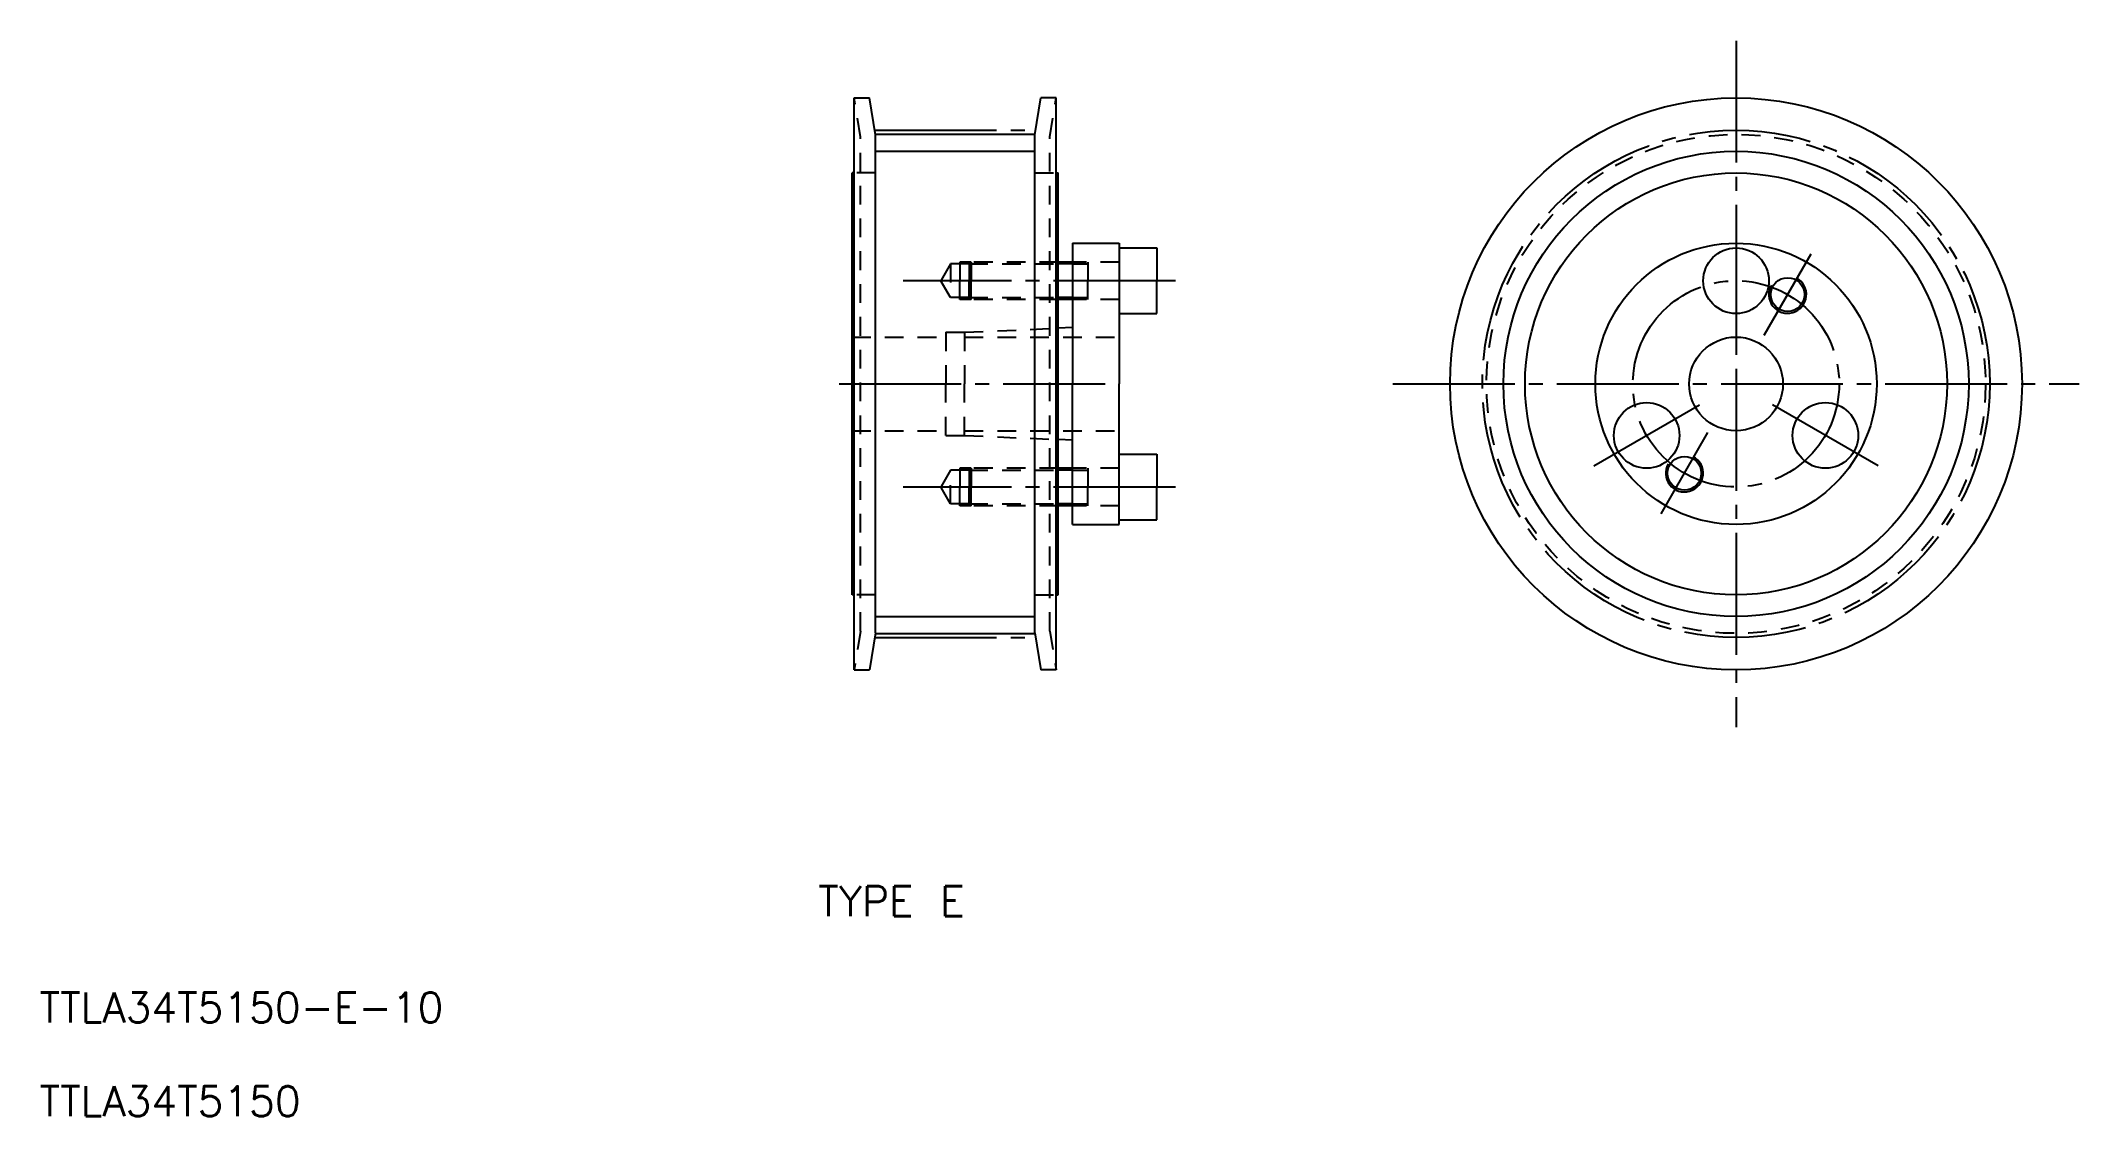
# Model space of a CAD drawing. Extents: x 290 to 508, y 162 to 277.
import ezdxf
from ezdxf.enums import TextEntityAlignment as Align

# ---------------------------------------------------------------- set-up
doc = ezdxf.new("R2010")
doc.units = 0
doc.linetypes.add('CENTER', pattern=[17.5, 13, -1.5, 1.5, -1.5])
doc.linetypes.add('DASHED', pattern=[3.5, 2, -1.5])
doc.layers.get('0').update_dxf_attribs({"linetype": 'CONTINUOUS'})
doc.layers.add('CENTER', color=1, linetype='CENTER')
doc.styles.get("Standard").update_dxf_attribs({"font": 'txt.shx', "bigfont": '@extfont2.shx'})

msp = doc.modelspace()

# ---------------------------------------------------------------- linework, layer by layer
at = {"color": 3, "linetype": 'DASHED'}
for p, q in [((377.56, 266.65), (376.88, 270.78)), ((397.76, 266.65), (398.44, 270.78)), ((377.56, 213.92), (377.56, 266.65)), ((397.76, 213.92), (397.76, 266.65)), ((379.16, 262.78), (376.88, 262.78)), ((396.16, 262.78), (398.44, 262.78)), ((387.16, 253.08), (386.12, 251.28)), ((387.16, 253.08), (387.16, 249.48)), ((389.16, 253.08), (387.16, 253.08)), ((389.36, 253.28), (388.16, 253.28)), ((388.16, 253.28), (388.16, 251.28)), ((389.36, 253.28), (389.16, 253.08)), ((389.16, 253.08), (398.66, 253.08)), ((389.16, 253.08), (389.16, 251.28)), ((398.66, 253.28), (389.36, 253.28)), ((389.36, 253.28), (389.36, 251.28)), ((405.16, 253.28), (400.16, 253.28)), ((400.16, 253.08), (401.82, 253.08)), ((401.82, 253.28), (401.82, 251.28)), ((387.16, 249.48), (386.12, 251.28)), ((388.16, 249.28), (388.16, 251.28)), ((389.16, 249.48), (389.16, 251.28)), ((389.36, 249.28), (389.36, 251.28)), ((401.82, 249.28), (401.82, 251.28)), ((389.16, 249.48), (387.16, 249.48)), ((389.36, 249.28), (388.16, 249.28)), ((389.16, 249.48), (398.66, 249.48)), ((389.36, 249.28), (389.16, 249.48)), ((398.66, 249.28), (389.36, 249.28)), ((400.16, 249.48), (401.82, 249.48)), ((405.16, 249.28), (400.16, 249.28)), ((386.66, 245.78), (388.66, 245.78)), ((386.66, 245.78), (386.66, 240.28)), ((388.66, 245.78), (398.66, 246.22)), ((388.66, 245.78), (388.66, 240.28)), ((376.66, 245.28), (386.66, 245.28)), ((388.66, 245.28), (405.16, 245.28)), ((386.66, 234.78), (386.66, 240.28)), ((388.66, 234.78), (388.66, 240.28)), ((376.66, 235.28), (386.66, 235.28)), ((386.66, 234.78), (388.66, 234.78)), ((388.66, 235.28), (405.16, 235.28)), ((388.66, 234.78), (398.66, 234.35)), ((387.16, 231.08), (386.12, 229.28)), ((389.16, 231.08), (387.16, 231.08)), ((387.16, 227.48), (387.16, 231.08)), ((389.36, 231.28), (388.16, 231.28)), ((388.16, 231.28), (388.16, 229.28)), ((389.36, 231.28), (389.16, 231.08)), ((389.16, 231.08), (398.66, 231.08)), ((389.16, 231.08), (389.16, 229.28)), ((398.66, 231.28), (389.36, 231.28)), ((389.36, 231.28), (389.36, 229.28)), ((405.16, 231.28), (400.16, 231.28)), ((400.16, 231.08), (401.82, 231.08)), ((401.82, 231.28), (401.82, 229.28)), ((387.16, 227.48), (386.12, 229.28)), ((388.16, 227.28), (388.16, 229.28)), ((389.16, 227.48), (389.16, 229.28)), ((389.36, 227.28), (389.36, 229.28)), ((401.82, 227.28), (401.82, 229.28)), ((389.16, 227.48), (387.16, 227.48)), ((389.36, 227.28), (388.16, 227.28)), ((389.16, 227.48), (398.66, 227.48)), ((389.36, 227.28), (389.16, 227.48)), ((398.66, 227.28), (389.36, 227.28)), ((400.16, 227.48), (401.82, 227.48)), ((405.16, 227.28), (400.16, 227.28)), ((379.16, 217.78), (376.88, 217.78)), ((396.16, 217.78), (398.44, 217.78)), ((377.56, 213.92), (376.88, 209.78)), ((397.76, 213.92), (398.44, 209.78))]:
    msp.add_line(p, q, dxfattribs=at)
at = {"color": 7, "linetype": 'CONTINUOUS'}
for p, q in [((376.88, 270.78), (378.53, 270.78)), ((376.88, 209.78), (376.88, 270.78)), ((379.16, 266.86), (378.53, 270.78)), ((396.16, 266.86), (396.78, 270.78)), ((398.44, 270.78), (396.78, 270.78)), ((398.44, 209.78), (398.44, 270.78)), ((379.15, 266.9), (396.16, 266.9)), ((379.16, 213.71), (379.16, 266.86)), ((396.16, 213.71), (396.16, 266.9)), ((376.66, 217.78), (376.66, 262.78)), ((376.88, 262.78), (376.66, 262.78)), ((398.44, 262.78), (398.66, 262.78)), ((398.66, 217.78), (398.66, 262.78)), ((376.88, 217.78), (376.66, 217.78)), ((398.44, 217.78), (398.66, 217.78)), ((379.16, 213.71), (378.53, 209.78)), ((379.15, 213.67), (396.16, 213.67)), ((396.16, 213.71), (396.78, 209.78)), ((376.88, 209.78), (378.53, 209.78)), ((398.44, 209.78), (396.78, 209.78))]:
    msp.add_line(p, q, dxfattribs=at)
at = {"color": 3, "linetype": 'CONTINUOUS'}
for p, q in [((379.16, 265.1), (396.16, 265.1)), ((379.16, 215.47), (396.16, 215.47))]:
    msp.add_line(p, q, dxfattribs=at)
for p, q in [((400.16, 255.28), (405.16, 255.28)), ((400.16, 255.28), (400.16, 253.28)), ((405.16, 255.28), (405.16, 254.78)), ((405.16, 254.78), (405.16, 247.78)), ((405.16, 254.78), (409.16, 254.78)), ((409.16, 254.78), (409.16, 251.28)), ((400.16, 253.28), (398.66, 253.28)), ((400.16, 253.28), (400.16, 249.28)), ((409.16, 247.78), (409.16, 251.28)), ((400.16, 249.28), (398.66, 249.28)), ((400.16, 249.28), (400.16, 246.28)), ((400.16, 246.28), (398.66, 246.22)), ((400.16, 246.28), (400.16, 240.28)), ((405.16, 247.78), (405.16, 240.28)), ((405.16, 247.78), (409.16, 247.78)), ((400.16, 234.28), (400.16, 240.28)), ((405.16, 232.78), (405.16, 240.28)), ((400.16, 234.28), (398.66, 234.35)), ((400.16, 231.28), (400.16, 234.28)), ((405.16, 225.78), (405.16, 232.78)), ((405.16, 232.78), (409.16, 232.78)), ((409.16, 232.78), (409.16, 229.28)), ((400.16, 231.28), (398.66, 231.28)), ((400.16, 227.28), (400.16, 231.28)), ((409.16, 225.78), (409.16, 229.28)), ((400.16, 227.28), (398.66, 227.28)), ((400.16, 225.28), (400.16, 227.28)), ((400.16, 225.28), (405.16, 225.28)), ((405.16, 225.78), (409.16, 225.78)), ((405.16, 225.28), (405.16, 225.78))]:
    msp.add_line(p, q)
at = {"color": 3}
for p, q in [((400.16, 253.08), (398.66, 253.08)), ((400.16, 249.48), (398.66, 249.48)), ((400.16, 231.08), (398.66, 231.08)), ((400.16, 227.48), (398.66, 227.48))]:
    msp.add_line(p, q, dxfattribs=at)
for centre, radius in [((470.93, 240.28), 30.5), ((470.93, 240.28), 22.5), ((470.93, 240.28), 15), ((470.93, 240.28), 15), ((470.93, 240.28), 15), ((470.93, 251.28), 3.5), ((476.43, 249.81), 1.8), ((470.93, 240.28), 5), ((461.4, 234.78), 3.5), ((480.46, 234.78), 3.5), ((465.43, 230.75), 1.8)]:
    msp.add_circle(centre, radius)
at = {"color": 3, "linetype": 'DASHED'}
msp.add_circle((470.93, 240.28), 26.61, dxfattribs=at)
at = {"color": 3, "linetype": 'CONTINUOUS'}
msp.add_circle((470.93, 240.28), 24.81, dxfattribs=at)
at = {"color": 3}
for centre in [(476.43, 249.81), (465.43, 230.75)]:
    msp.add_arc(centre, 2, 150, 62, dxfattribs=at)
at = {"layer": 'CENTER'}
for p, q in [((470.93, 276.88), (470.93, 203.68)), ((375.29, 240.28), (403.66, 240.28)), ((434.33, 240.28), (507.53, 240.28))]:
    msp.add_line(p, q, dxfattribs=at)
at = {"layer": 'CENTER', "color": 1, "linetype": 'CENTER'}
for p, q in [((379.08, 267.34), (396.23, 267.34)), ((470.93, 257.78), (470.93, 244.78)), ((473.93, 245.48), (478.93, 254.14)), ((411.16, 251.28), (382.12, 251.28)), ((455.77, 231.53), (467.03, 238.03)), ((486.08, 231.53), (474.83, 238.03)), ((462.93, 226.42), (467.93, 235.09)), ((411.16, 229.28), (382.12, 229.28)), ((379.08, 213.23), (396.23, 213.23))]:
    msp.add_line(p, q, dxfattribs=at)
at = {"layer": 'CENTER'}
msp.add_circle((470.93, 240.28), 27.05, dxfattribs=at)
at = {"layer": 'CENTER', "color": 1, "linetype": 'CENTER'}
msp.add_circle((470.93, 240.28), 11, dxfattribs=at)

# ---------------------------------------------------------------- texts
at = {"color": 7, "linetype": 'CONTINUOUS'}
msp.add_text('TYPE E', height=3.2, dxfattribs=at).set_placement((380.86, 185.1), align=Align.MIDDLE_CENTER)
for s, p in [('TTLA34T5150-E-10', (290.01, 172.16)), ('TTLA34T5150', (290.01, 162.16))]:
    msp.add_text(s, height=3.2).set_placement(p)

doc.saveas('drawing.dxf')
